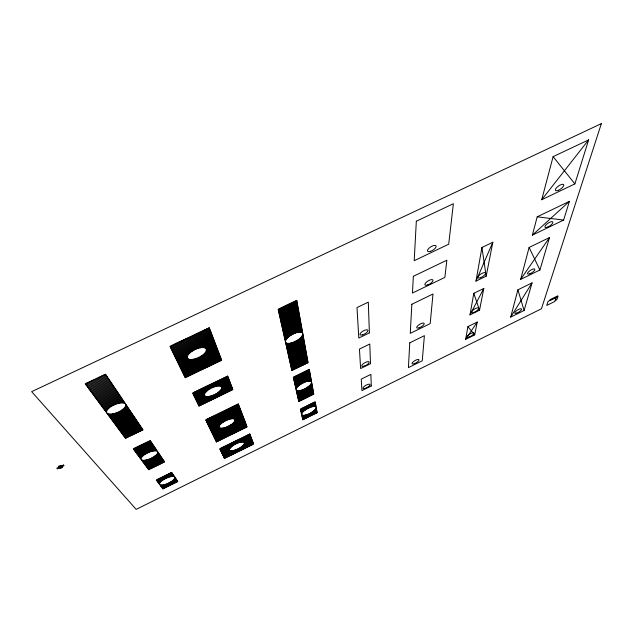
<?xml version="1.0" encoding="UTF-8"?>
<svg xmlns="http://www.w3.org/2000/svg" width="633" height="633" viewBox="0 0 633 633"><rect width="100%" height="100%" fill="white"/><g stroke="black" fill="none" stroke-linecap="round" stroke-linejoin="round"><path stroke-width="0.95" d="M465.643 339.359L467.898 326.636L477.211 322.047L474.703 334.881L465.643 339.359L477.211 322.047M469.987 314.894L473.808 293.324L483.786 288.466L479.529 310.21L469.987 314.894L483.786 288.466M475.976 281.131L481.942 247.495L492.822 242.257L486.184 276.17L475.976 281.131L492.822 242.257M510.696 317.101L517.905 289.827L532.06 282.888L524.092 310.486L510.696 317.101L532.06 282.888M520.666 279.39L529.109 247.448L549.515 237.557L539.902 269.99L520.666 279.39L549.515 237.557M532.361 235.152L537.203 216.81L569.447 201.326L563.599 220.07L532.361 235.152L569.447 201.326M541.713 199.743L553.107 156.636L588.627 139.877L574.883 183.894L541.713 199.743L588.627 139.877M85.819 384.603L87.33 382.791M86.507 385.529L89.728 381.652M87.18 386.447L92.125 380.52M87.86 387.356L94.515 379.389M88.533 388.266L96.904 378.265M89.198 389.176L99.294 377.133M89.862 390.078L101.676 376.002M90.527 390.972L104.065 374.878M91.192 391.867L105.758 374.57M91.848 392.761L106.391 375.511M92.505 393.639L107.024 376.453M93.154 394.525L107.65 377.387M93.803 395.403L108.275 378.32M94.444 396.274L108.9 379.246M95.092 397.144L109.525 380.164M95.733 398.015L110.142 381.082M96.366 398.877L110.759 382M96.999 399.732L111.368 382.91M97.632 400.586L111.978 383.812M98.265 401.441L112.587 384.714M98.89 402.287L113.188 385.616M99.516 403.126L113.79 386.51M100.133 403.973L114.391 387.396M100.75 404.804L114.984 388.282M101.367 405.642L115.578 389.168M101.976 406.465L116.171 390.047M102.593 407.296L116.765 390.917M103.195 408.119L117.35 391.787M103.804 408.934L117.928 392.658M104.405 409.749L118.513 393.52M105.007 410.564L119.091 394.383M105.6 411.371L119.669 395.237M111.107 406.552L120.238 396.084M113.647 405.128L120.808 396.938M115.736 404.226L121.378 397.777M107.966 414.568L108.488 413.974M117.58 403.601L121.947 398.624M108.552 415.359L109.628 414.132M119.241 403.181L122.509 399.455M109.129 416.15L110.91 414.124M120.745 402.936L123.071 400.293M170.435 347.248L172.168 345.27M109.715 416.933L112.326 413.966M122.114 402.849L123.633 401.124M170.91 348.237L174.494 344.17M110.292 417.709L113.877 413.642M123.332 402.92L124.187 401.947M171.393 349.218L176.821 343.07M110.862 418.492L115.578 413.151M124.384 403.174L124.741 402.77M171.867 350.199L179.139 341.97M111.44 419.268L117.477 412.431M172.342 351.18L181.457 340.87M112.009 420.035L119.661 411.387M172.817 352.154L183.784 339.779M112.571 420.803L122.549 409.551M125.643 406.07L126.386 405.223M173.284 353.119L186.094 338.679M113.141 421.57L126.932 406.03M173.751 354.084L188.412 337.587M113.703 422.33L127.478 406.837M174.217 355.042L190.731 336.487M114.264 423.089L128.016 407.636M174.684 355.999L193.041 335.395M114.826 423.849L128.554 408.435M175.143 356.949L195.352 334.295M115.38 424.601L129.092 409.235M175.61 357.898L197.662 333.203M115.934 425.352L129.623 410.026M176.069 358.84L199.973 332.111M116.488 426.096L130.153 410.817M176.52 359.781L202.275 331.019M117.034 426.84L130.683 411.6M176.979 360.715L204.578 329.928M117.58 427.576L131.213 412.384M177.43 361.649L206.88 328.836M118.126 428.319L131.735 413.167M177.881 362.574L209.183 327.752M118.672 429.047L132.257 413.942M178.324 363.492L209.634 328.717M119.21 429.783L132.78 414.718M178.775 364.418L210.021 329.746M119.748 430.511L133.302 415.485M179.218 365.328L187.384 356.284M191.68 351.513L210.417 330.766M120.286 431.239L133.816 416.253M179.661 366.238L187.281 357.803M194.473 349.851L210.805 331.779M120.816 431.959L134.331 417.012M180.096 367.148L187.787 358.65M196.634 348.87L211.185 332.792M121.346 432.679L134.845 417.78M180.54 368.05L188.587 359.164M198.501 348.221L211.572 333.797M121.876 433.391L135.351 418.532M180.975 368.952L189.591 359.457M200.155 347.81L211.952 334.802M122.406 434.111L135.858 419.291M181.41 369.846L190.755 359.56M201.634 347.58L212.332 335.799M122.929 434.824L136.364 420.043M181.845 370.74L192.068 359.497M202.956 347.525L212.712 336.796M123.459 435.528L136.87 420.787M182.272 371.626L193.532 359.267M204.111 347.644L213.092 337.785M123.973 436.232L137.369 421.531M182.708 372.513L195.162 358.848M205.1 347.944L213.471 338.774M124.495 436.936L137.875 422.274M183.135 373.391L196.99 358.215M205.875 348.474L213.843 339.755M125.01 437.632L138.366 423.018M183.554 374.269L199.102 357.257M206.358 349.321L214.215 340.728M125.532 438.337L142.995 429.886L105.505 374.198L85.218 383.788L125.532 438.337L138.864 423.754M183.981 375.14L201.808 355.659M206.239 350.824L214.587 341.701M127.589 437.332L139.355 424.482M184.401 376.01L214.951 342.675M129.654 436.335L139.853 425.218M184.828 376.872L215.323 343.632M131.711 435.338L140.344 425.946M185.24 377.735L221.669 360.288L209.254 327.72L169.976 346.306L185.24 377.735L215.687 344.597M133.769 434.349L140.827 426.666M187.4 376.706L216.051 345.555M135.834 433.352L141.317 427.394M189.56 375.67L216.415 346.504M137.883 432.355L141.8 428.106M191.712 374.641L216.779 347.454M139.94 431.358L142.283 428.826M193.864 373.605L217.135 348.395M141.998 430.369L142.757 429.538M196.016 372.576L217.499 349.337M198.169 371.547L217.855 350.271M200.313 370.519L218.211 351.204M202.465 369.49L218.559 352.13M204.609 368.461L218.915 353.056M206.754 367.433L219.263 353.974M208.898 366.404L219.611 354.891M211.042 365.376L219.96 355.801M133.745 449.446L135.169 447.919M213.186 364.355L220.308 356.711M134.22 450.103L137.171 446.945M215.323 363.326L220.656 357.621M134.702 450.751L139.165 445.98M217.459 362.305L220.996 358.523M135.177 451.392L141.159 445.007M219.596 361.277L221.336 359.417M135.66 452.041L143.153 444.042M136.127 452.682L145.147 443.068M136.601 453.315L147.141 442.103M193.018 393.742L194.655 392.001M137.076 453.956L149.127 441.138M193.405 394.541L196.728 391.004M137.543 454.589L150.417 440.916M193.785 395.324L198.802 389.999M138.01 455.222L150.868 441.581M194.173 396.116L200.875 389.002M138.477 455.847L151.311 442.245M194.553 396.899L202.948 388.005M138.936 456.48L151.762 442.902M194.932 397.682L205.013 387.008M139.402 457.105L152.205 443.567M278.362 310.138L280.095 308.303M195.304 398.458L207.086 386.011M139.861 457.722L152.648 444.224M278.591 311.167L282.294 307.266M195.684 399.233L209.151 385.014M278.821 312.196L284.486 306.222M140.32 458.347L153.083 444.872M196.056 400.001L211.216 384.025M145.297 454.193L153.526 445.529M279.05 313.216L286.678 305.177M196.436 400.768L213.281 383.028M147.505 452.967L153.961 446.178M279.28 314.229L288.87 304.133M196.8 401.536L215.347 382.031M279.501 315.242L291.053 303.096M149.317 452.168L154.397 446.819M197.172 402.303L204.396 394.715M209.998 388.82L217.404 381.042M142.132 460.8L142.623 460.286M150.899 451.59L154.832 447.468M279.731 316.247L293.245 302.052M197.543 403.063L204.617 395.633M212.182 387.697L219.469 380.045M279.952 317.252L295.429 301.015M142.583 461.41L143.58 460.365M152.324 451.194L155.259 448.109M197.907 403.814L205.211 396.163M213.986 386.953L221.526 379.056M143.034 462.019L144.664 460.302M153.605 450.933L155.694 448.75M280.174 318.249L296.822 300.81M198.279 404.566L206.01 396.464M215.576 386.454L223.584 378.059M143.477 462.62L145.875 460.104M154.761 450.807L156.122 449.383M280.395 319.246L297.012 301.854M198.643 405.318L206.983 396.59M216.984 386.13L225.641 377.07M280.617 320.235L297.201 302.898M143.92 463.221L147.212 459.78M155.789 450.815L156.549 450.016M199.007 406.07L232.873 389.667L227.69 376.081L192.646 392.974L199.007 406.07L208.099 396.559M218.243 385.964L227.69 376.081M144.364 463.823L148.692 459.305M280.838 321.224L297.391 303.935M201.009 405.096L209.357 396.385M219.35 385.94L228.007 376.904M144.807 464.416L150.338 458.648M281.06 322.205L297.581 304.971M203.011 404.123L210.749 396.052M220.316 386.083L228.323 377.727M281.281 323.186L297.763 306M145.25 465.018L152.26 457.706M205.013 403.158L212.316 395.554M221.099 386.399L228.632 378.55M145.685 465.611L154.848 456.069M157.514 453.291L158.242 452.532M281.495 324.159L297.953 307.021M207.015 402.184L214.096 394.818M221.661 386.953L228.948 379.365M281.709 325.133L298.135 308.042M146.12 466.197L158.661 453.157M209.017 401.219L216.241 393.71M221.851 387.879L229.257 380.18M146.555 466.79L159.081 453.774M281.93 326.098L298.317 309.062M211.018 400.254L229.565 380.987M146.991 467.376L159.492 454.399M282.144 327.055L298.507 310.075M213.012 399.281L229.874 381.794M282.358 328.013L298.689 311.08M147.426 467.961L159.912 455.008M215.014 398.315L230.183 382.601M147.853 468.539L160.323 455.625M282.571 328.97L298.871 312.085M217.008 397.35L230.483 383.4M148.28 469.124L160.735 456.235M282.785 329.92L299.053 313.09M219.002 396.385L230.792 384.199M282.991 330.869L299.235 314.079M148.708 469.702L164.564 461.932L150.211 440.608L133.286 448.837L148.708 469.702L161.146 456.844M220.996 395.419L231.092 384.991M150.583 468.784L161.557 457.453M283.204 331.811L299.409 315.076M222.99 394.454L231.393 385.782M152.45 467.866L161.961 458.063M283.418 332.744L299.591 316.065M224.976 393.489L231.694 386.565M154.325 466.948L162.364 458.664M283.624 333.678L299.773 317.046M226.97 392.523L231.994 387.356M156.193 466.03L162.768 459.265M283.829 334.612L299.947 318.027M228.956 391.566L232.287 388.132M284.035 335.537L300.121 319M158.06 465.12L163.172 459.859M230.942 390.601L232.588 388.915M284.241 336.463L300.303 319.974M159.927 464.203L163.575 460.46M161.795 463.285L163.979 461.053M284.446 337.381L300.477 320.939M163.662 462.375L164.374 461.639M284.652 338.299L300.651 321.904M284.858 339.209L300.825 322.862M205.994 420.462L207.497 418.919M285.064 340.119L300.999 323.811M206.326 421.151L209.428 417.986M290.832 335.34L301.173 324.769M206.667 421.839L211.359 417.044M293.237 333.995L301.34 325.71M206.999 422.52L213.281 416.103M295.128 333.172L301.514 326.66M207.331 423.2L215.212 415.169M285.863 343.719L286.456 343.118M296.742 332.634L301.688 327.601M207.656 423.881L217.135 414.227M286.061 344.605L287.279 343.371M298.159 332.293L301.854 328.535M207.988 424.561L219.065 413.294M286.258 345.491L288.268 343.45M299.393 332.135L302.02 329.469M208.312 425.234L220.988 412.352M286.456 346.378L289.416 343.379M300.477 332.135L302.194 330.394M208.645 425.906L222.911 411.418M286.654 347.256L290.713 343.141M301.387 332.301L302.36 331.32M208.969 426.579L224.834 410.485M286.852 348.134L292.185 342.73M302.123 332.649L302.527 332.238M156.691 480.494L158.06 479.11M209.294 427.243L226.749 409.551M287.05 349.005L293.87 342.097M157.087 481.033L159.864 478.216M209.61 427.908L228.671 408.617M287.24 349.875L295.888 341.132M157.482 481.571L161.676 477.329M209.934 428.573L230.594 407.676M287.437 350.745L298.697 339.359M302.178 335.838L303.025 334.984M157.878 482.109L163.48 476.435M210.259 429.237L232.509 406.75M287.627 351.608L303.191 335.886M158.266 482.639L165.292 475.549M210.575 429.894L234.424 405.816M287.817 352.462L303.349 336.788M158.661 483.169L167.096 474.663M210.892 430.551L236.338 404.883M288.007 353.325L303.516 337.69M159.049 483.699L159.777 482.963M162.151 480.574L168.9 473.769M211.208 431.2L238.253 403.949L247.076 426.911L216.431 441.953L205.678 419.806L238.309 403.925M288.205 354.171L303.674 338.584M164.627 479.007L170.704 472.883M211.525 431.848L238.578 404.622M288.387 355.026L303.84 339.478M166.439 478.105L171.812 472.693M211.841 432.497L238.847 405.334M288.577 355.873L303.998 340.364M167.982 477.472L172.184 473.247M212.158 433.146L219.24 426.025M222.966 422.282L239.124 406.046M288.767 356.711L304.164 341.25M160.6 485.796L161.296 485.1M169.351 477.013L172.556 473.793M212.466 433.787L219.081 427.148M225.308 420.898L239.393 406.758M288.957 357.55L304.323 342.137M160.988 486.318L162.222 485.076M170.586 476.689L172.92 474.339M212.783 434.428L219.453 427.734M227.112 420.051L239.662 407.47M289.139 358.389L304.481 343.015M161.368 486.832L163.267 484.925M171.693 476.483L173.292 474.885M213.092 435.069L220.078 428.066M228.663 419.465L239.931 408.174M289.328 359.22L304.639 343.885M161.747 487.347L164.43 484.664M172.682 476.404L173.656 475.43M213.4 435.71L220.877 428.217M230.024 419.062L240.2 408.878M289.51 360.05L304.797 344.756M162.135 487.861L165.719 484.277M173.537 476.451L174.02 475.969M213.709 436.343L221.819 428.225M231.235 418.809L240.469 409.575M289.7 360.873L304.956 345.626M162.507 488.375L167.152 483.739M214.017 436.976L222.895 428.098M232.311 418.69L240.73 410.279M289.882 361.704L305.114 346.488M162.887 488.89L177.77 481.539L171.638 472.424L156.304 479.972L162.887 488.89L168.782 483.003M214.318 437.601L224.098 427.845A8.799 3.07 -26.4 0 0 234.954 419.616A8.799 3.07 -26.4 0 0 222.088 422.915A8.799 3.07 -26.4 0 0 224.09 427.845M233.253 418.698L240.999 410.967M290.064 362.519L305.264 347.351M164.643 488.019L170.775 481.903M214.627 438.234L225.443 427.441M234.044 418.864L241.26 411.664M290.246 363.334L305.423 348.213M166.4 487.149L175.468 478.121M214.927 438.859L226.962 426.864M234.653 419.204L241.521 412.352M290.428 364.149L305.581 349.068M168.156 486.286L175.824 478.651M215.236 439.476L228.727 426.041M235.009 419.79L241.79 413.04M290.61 364.964L305.731 349.914M169.913 485.416L176.18 479.181M215.536 440.101L231.013 424.703M234.843 420.898L242.051 413.729M290.792 365.771L305.889 350.761M171.662 484.554L176.536 479.711M215.837 440.718L242.312 414.409M290.974 366.578L306.04 351.608M173.418 483.691L176.892 480.233M216.138 441.336L242.566 415.09M291.148 367.377L306.19 352.446M175.167 482.821L177.248 480.764M216.431 441.953L242.827 415.77M291.33 368.177L306.348 353.285M176.916 481.958L177.596 481.286M218.243 441.059L243.088 416.443M291.504 368.976L306.499 354.124M220.062 440.172L243.341 417.115M291.686 369.767L306.649 354.955M221.866 439.278L243.594 417.788M291.86 370.558L308.049 362.693L296.75 300.39L278.156 309.228L291.86 370.558L306.799 355.786M223.678 438.392L243.847 418.453M293.775 369.625L306.95 356.608M225.49 437.506L244.109 419.117M295.682 368.699L307.1 357.431M227.294 436.62L244.362 419.782M297.597 367.773L307.242 358.254M229.106 435.733L244.607 420.447M299.504 366.839L307.393 359.069M230.91 434.839L244.86 421.103M301.411 365.914L307.543 359.884M232.715 433.953L245.113 421.76M303.318 364.988L307.685 360.691M234.519 433.067L245.359 422.417M305.225 364.062L307.836 361.498M236.323 432.189L245.612 423.066M307.124 363.136L307.978 362.305M238.127 431.302L245.857 423.714M220.015 449.327L221.463 447.903M239.931 430.416L246.102 424.363M293.49 377.854L295.105 376.279M220.3 449.913L223.235 447.033M293.665 378.613L296.98 375.361M241.735 429.53L246.348 425.004M220.585 450.498L225.016 446.154M243.531 428.652L246.593 425.653M293.831 379.373L298.863 374.443M220.87 451.084L226.788 445.284M245.327 427.766L246.838 426.294M293.997 380.124L300.738 373.533M221.146 451.661L228.56 444.413M294.163 380.876L302.621 372.615M221.431 452.239L230.333 443.543M294.337 381.628L304.497 371.706M221.708 452.817L232.105 442.665M294.503 382.372L306.372 370.788M221.993 453.394L233.878 441.794M294.669 383.115L308.247 369.878M222.27 453.964L235.642 440.924M294.836 383.859L309.331 369.735M222.547 454.534L237.415 440.054M294.994 384.595L309.466 370.511M222.824 455.103L239.179 439.183M295.16 385.331L309.608 371.278M223.101 455.673L229.478 449.47M234.424 444.659L240.951 438.313M295.326 386.059L309.751 372.046M223.37 456.235L229.629 450.158M236.299 443.678L242.716 437.45M295.484 386.787L309.885 372.813M223.647 456.797L230.096 450.538M237.85 443.013L244.48 436.58M295.651 387.515L310.028 373.573M223.916 457.358L230.76 450.728M239.195 442.546L246.245 435.71M295.809 388.243L310.162 374.332M224.193 457.92L231.567 450.767M240.39 442.222L248.009 434.839M301.063 384.033L310.305 375.092M224.462 458.474L253.619 444.073L249.766 433.977L219.738 448.757L224.462 458.474L232.509 450.688M241.45 442.024L249.766 433.977M303.191 382.854L310.439 375.844M226.187 457.627L233.569 450.49M242.384 441.953L250.003 434.586M304.869 382.11L310.574 376.595M227.912 456.773L234.756 450.158M243.191 442.008L250.233 435.195M296.458 391.115L297.004 390.585M306.301 381.604L310.708 377.347M229.637 455.918L236.085 449.691M243.832 442.206L250.462 435.805M296.616 391.827L297.732 390.743M307.543 381.272L310.843 378.091M231.354 455.072L237.612 449.034M244.283 442.602L250.7 436.406M296.774 392.539L298.61 390.767M308.643 381.09L310.977 378.835M233.079 454.217L239.456 448.069M244.401 443.298L250.929 437.015M296.932 393.243L299.623 390.648M309.592 381.042L311.112 379.571M234.796 453.37L251.159 437.617M297.083 393.948L300.778 390.387M310.392 381.137L311.246 380.314M236.52 452.524L251.388 438.21M297.241 394.644L302.091 389.983M238.237 451.669L251.61 438.811M297.399 395.348L303.603 389.382M239.954 450.823L251.839 439.405M297.557 396.044L305.415 388.496M241.671 449.976L252.069 439.998M297.708 396.741L307.978 386.882M310.961 384.017L311.776 383.234M243.389 449.129L252.29 440.592M297.866 397.429L311.911 383.962M245.106 448.283L252.512 441.177M298.016 398.117L312.037 384.682M246.823 447.436L252.741 441.763M298.175 398.806L312.172 385.402M248.532 446.589L252.963 442.348M298.325 399.494L312.298 386.122M250.249 445.743L253.184 442.934M298.475 400.175L312.433 386.834M251.958 444.896L253.406 443.511M298.626 400.855L312.56 387.546M298.784 401.528L313.762 394.177L309.268 369.379L293.332 377.141L298.784 401.528L312.686 388.258M300.548 400.657L312.821 388.963M302.321 399.795L312.947 389.667M304.085 398.925L313.074 390.371M305.85 398.062L313.2 391.067M307.614 397.192L313.327 391.764M309.379 396.329L313.454 392.46M311.143 395.459L313.58 393.148M312.908 394.596L313.699 393.845M300.596 409.662L302.139 408.206M300.738 410.311L303.872 407.351M300.889 410.952L305.604 406.497M301.031 411.6L307.337 405.642M301.173 412.241L309.07 404.796M301.316 412.874L310.803 403.941M301.458 413.515L302.273 412.74M304.94 410.231L312.528 403.094M307.424 408.665L314.261 402.24M309.165 407.802L315.202 402.121M310.605 407.217L315.329 402.786M302.02 416.039L302.796 415.311M311.847 406.813L315.448 403.443M302.163 416.664L303.547 415.359M312.939 406.552L315.566 404.091M302.297 417.282L304.433 415.288M313.889 406.426L315.685 404.748M302.439 417.907L305.446 415.09M314.704 406.418L315.796 405.397M302.574 418.524L306.601 414.757M315.376 406.552L315.914 406.046M302.716 419.141L307.923 414.275M302.851 419.758L317.125 412.708L315.147 401.805L300.453 409.029L302.851 419.758L309.466 413.586M304.536 418.927L311.412 412.51M306.222 418.096L316.381 408.617M307.907 417.266L316.5 409.25M309.592 416.435L316.611 409.883M311.27 415.604L316.729 410.516M312.955 414.773L316.84 411.149M314.633 413.942L316.959 411.782M316.31 413.112L317.07 412.407M555.181 300.564L556.811 299.757L558.116 296.022L556.47 296.837L554.864 301.427L546.706 305.462L548.059 301.387L556.288 297.32M537.203 216.81L563.599 220.07M58.901 467.194L59.581 467.866M61.282 466.038L61.963 466.719M467.898 326.636L474.703 334.881M553.107 156.636L574.883 183.894M529.109 247.448L539.902 269.99M473.808 293.324L479.529 310.21M517.905 289.827L524.092 310.486M481.942 247.495L486.184 276.17M409.765 342.841L408.427 367.615L422.251 360.786L424.395 335.664L409.765 342.841M411.846 304.259L410.271 333.354L430.179 323.621L433.004 294.005L411.846 304.259M413.349 276.297L412.447 293.039L444.864 277.396L446.843 260.21L413.349 276.297M416.324 221.218L414.196 260.701L448.694 244.211L453.37 203.723L416.324 221.218M601.35 123.633L541.444 308.777L136.174 509.367L31.65 391.653L601.35 123.633M550.227 299.575L549.95 300.398L557.151 296.845L557.436 296.015L550.227 299.575M371.278 385.964L361.926 390.585L361.245 379.12L370.867 374.388L371.278 385.964M370.487 363.69L360.612 368.533L359.457 349.06L369.791 344.028L370.487 363.69M369.395 332.895L358.808 338.038L356.996 307.583L368.303 302.147L369.395 332.895M60.452 465.413L58.339 466.434L60.412 468.483L62.509 467.47L60.452 465.413M63.395 465.026L56.788 468.214L57.476 468.887L64.068 465.698L63.395 465.026M164.216 484.72A8.435 2.722 -25.2 0 0 174.835 477.219A8.435 2.722 -25.2 0 0 162.499 480.328A8.435 2.722 -25.2 0 0 164.216 484.72M146.302 460.017A9.131 3.181 -24.7 0 0 157.72 451.804A9.131 3.181 -24.7 0 0 144.213 454.921A9.131 3.181 -24.7 0 0 146.302 460.017M112.848 413.871A10.437 4.122 -23.8 0 0 125.738 404.297A10.437 4.122 -23.8 0 0 109.976 407.328A10.437 4.122 -23.8 0 0 112.848 413.871M209.998 396.25A9.566 3.632 -26.2 0 0 221.748 387.135A9.566 3.632 -26.2 0 0 207.624 390.411A9.566 3.632 -26.2 0 0 209.998 396.25M193.5 359.267A10.468 4.352 -25.9 0 0 206.279 349.076A10.468 4.352 -25.9 0 0 190.66 352.28A10.468 4.352 -25.9 0 0 193.5 359.267M234.123 450.348A8.245 2.698 -26.6 0 0 244.346 442.736A8.245 2.698 -26.6 0 0 232.358 446.012A8.245 2.698 -26.6 0 0 234.123 450.348M290.974 343.078A9.661 3.782 -28.4 0 0 302.709 333.385A9.661 3.782 -28.4 0 0 288.688 336.883A9.661 3.782 -28.4 0 0 290.974 343.078M300.984 390.332A8.64 3.015 -28.2 0 0 311.523 381.944A8.64 3.015 -28.2 0 0 299.061 385.442A8.64 3.015 -28.2 0 0 300.984 390.332M306.19 414.892A8.102 2.659 -28.1 0 0 316.096 407.146A8.102 2.659 -28.1 0 0 304.441 410.611A8.102 2.659 -28.1 0 0 306.19 414.892M362.535 334.865A4.51 1.646 -29.8 0 0 367.908 330.284A4.51 1.646 -29.8 0 0 361.435 332.214A4.51 1.646 -29.8 0 0 362.535 334.865M364.125 366.159A4.194 1.424 -29.5 0 0 369.126 361.997A4.194 1.424 -29.5 0 0 363.105 363.896A4.194 1.424 -29.5 0 0 364.125 366.159M365.249 388.353A3.972 1.282 -29.2 0 0 369.989 384.476A3.972 1.282 -29.2 0 0 364.291 386.352A3.972 1.282 -29.2 0 0 365.249 388.353M430.582 251.309A4.993 1.97 -32.3 0 0 436.05 245.873A4.993 1.97 -32.3 0 0 428.826 248.373A4.993 1.97 -32.3 0 0 430.582 251.309M427.504 285.016A4.668 1.733 -31.6 0 0 432.948 280.087A4.668 1.733 -31.6 0 0 426.333 282.215A4.668 1.733 -31.6 0 0 427.504 285.016M419.173 327.807A4.281 1.472 -30.8 0 0 424.157 323.423A4.281 1.472 -30.8 0 0 418.041 325.512A4.281 1.472 -30.8 0 0 419.173 327.807M414.346 363.674A3.956 1.266 -30.2 0 0 418.935 359.734A3.956 1.266 -30.2 0 0 413.262 361.767A3.956 1.266 -30.2 0 0 414.346 363.674M480.415 277.721A4.478 1.567 -32.4 0 0 485.511 272.965A4.478 1.567 -32.4 0 0 479.181 275.284A4.478 1.567 -32.4 0 0 480.415 277.721M474.014 312.346A4.162 1.369 -31.7 0 0 478.738 308.057A4.162 1.369 -31.7 0 0 472.819 310.297A4.162 1.369 -31.7 0 0 474.014 312.346M469.235 337.041A3.94 1.234 -31.3 0 0 473.967 333.061A3.94 1.234 -31.3 0 0 468.491 334.999A3.94 1.234 -31.3 0 0 469.235 337.041M558.425 190.288A5.017 1.844 -35.1 0 0 563.687 184.654A5.017 1.844 -35.1 0 0 556.621 187.645A5.017 1.844 -35.1 0 0 558.425 190.288M547.569 227.136A4.676 1.638 -34.1 0 0 552.791 222.017A4.676 1.638 -34.1 0 0 546.287 224.58A4.676 1.638 -34.1 0 0 547.569 227.136M530.043 273.693A4.281 1.401 -33 0 0 534.782 269.175A4.281 1.401 -33 0 0 528.745 271.636A4.281 1.401 -33 0 0 530.043 273.693M516.908 313.058A3.94 1.211 -32.2 0 0 521.513 309.015A3.94 1.211 -32.2 0 0 516.037 311.135A3.94 1.211 -32.2 0 0 516.908 313.058"/></g></svg>
